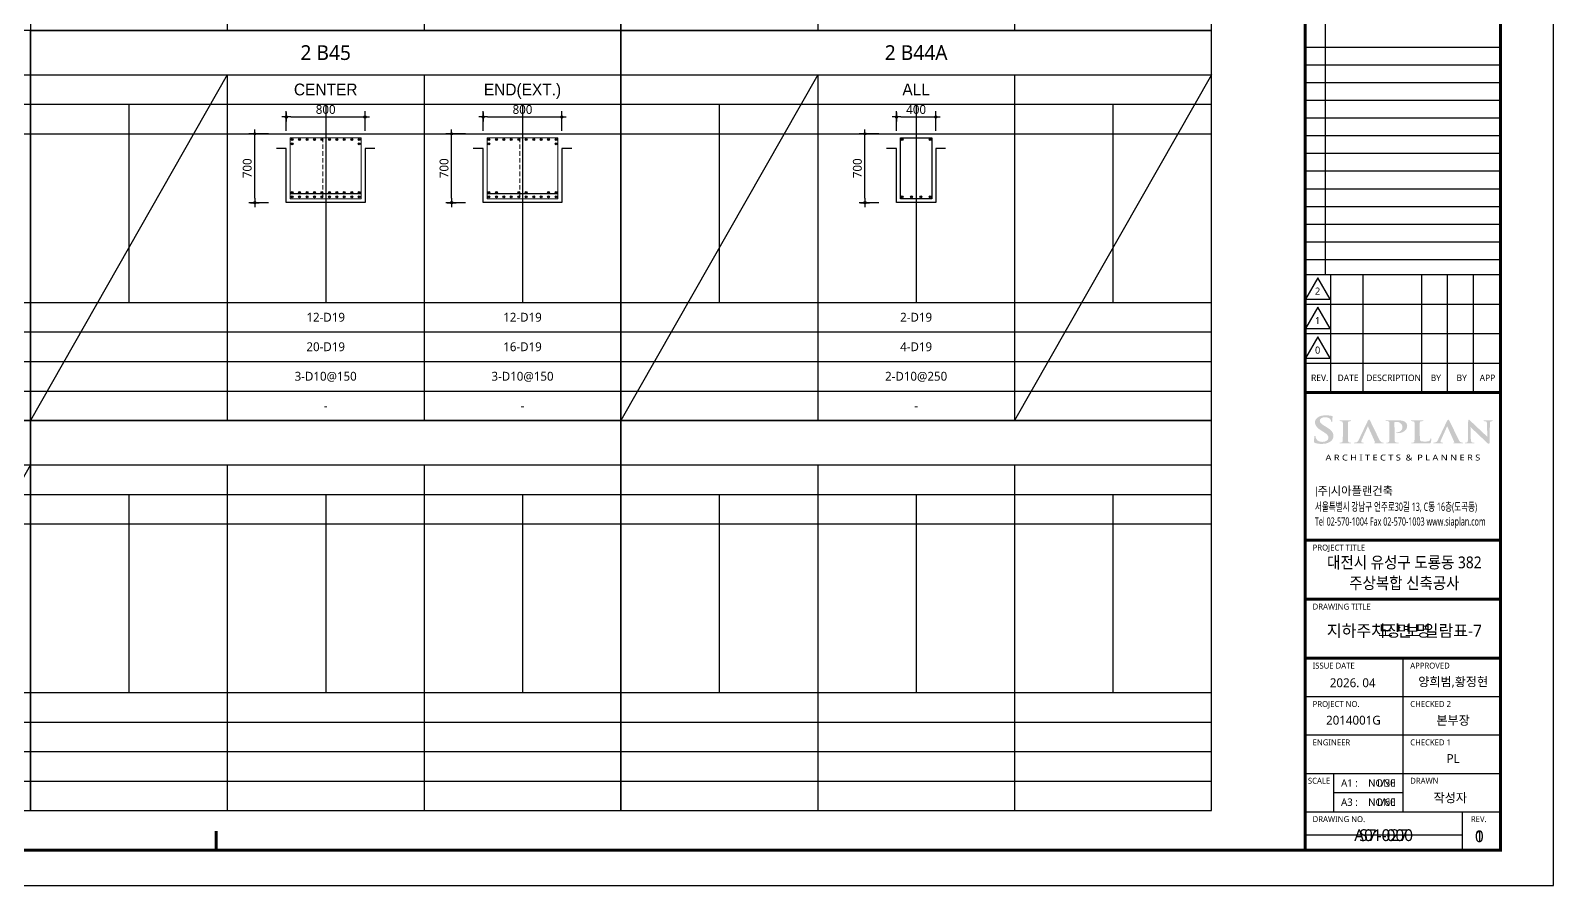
# Model space of a CAD drawing. Header units: millimetres. Extents: x 0 to 252030, y -124740 to 196020.
# Drawn here: x 60153 to 75630, y 124740 to 133430 of the extents above; entities that cross this region are included whole.
import ezdxf
from ezdxf.enums import TextEntityAlignment as Align

# ---------------------------------------------------------------- set-up
doc = ezdxf.new("R2010")
doc.units = ezdxf.units.MM
doc.header["$LTSCALE"] = 30
doc.linetypes.add('HID', pattern=[2.3, 1.5, -0.8])
doc.layers.get('DEFPOINTS').update_dxf_attribs({"color": 142})
for name, color, linetype in [('0-SEC1', 3, 'Continuous'), ('AA-SHEET-TEXT', 3, 'Continuous'), ('CON', 2, 'Continuous'), ('DIM', 7, 'Continuous'), ('ETC', 7, 'Continuous'), ('S-철근', 3, 'Continuous'), ('SHEET', 7, 'Continuous'), ('TXT', 3, 'Continuous'), ('XR-FORM_(도룡동)$0$Sheet', 7, 'Continuous'), ('XR-FORM_(도룡동)$0$TEXT', 3, 'Continuous')]:
    doc.layers.add(name, color=color, linetype=linetype)
doc.layers.add('Stirrup', color=1, linetype='Continuous', lineweight=0)
doc.layers.add('TieBar', color=7, linetype='HID', lineweight=0)
doc.styles.get("Standard").update_dxf_attribs({"font": 'malgun.ttf'})
doc.styles.add('XR-FORM$0$맑은고딕', font='malgun.ttf')
doc.styles.add('XR-FORM_(도룡동)$0$맑은고딕', font='malgun.ttf')
doc.styles.add('XR-FORM_(도룡동)$0$충북옥천_FORM$0$맑은고딕', font='malgun.ttf')
doc.styles.add('XR-FORM_(도룡동)$1$맑은고딕', font='malgun.ttf')
doc.styles.add('XR-FORM_(도룡동)$2$맑은고딕', font='malgun.ttf')
doc.styles.add('XR-FORM_(도룡동)$3$맑은고딕', font='malgun.ttf')
doc.styles.add('돋움', font='Dotum.ttf')
doc.styles.add('맑은 고딕', font='malgun.ttf')
doc.styles.add('맑은고딕', font='malgun.ttf')
doc.dimstyles.new('30NDIM', dxfattribs={"dimscale": 50, "dimtxt": 3, "dimasz": 1.5, "dimexe": 2, "dimexo": 6, "dimgap": 1, "dimtad": 1, "dimdec": 0, "dimrnd": 0.25, "dimzin": 0, "dimdsep": 46, "dimtxsty": 'Standard', "dimblk": 'Z_DOT', "dimcen": 5, "dimclrd": 256, "dimclre": 256, "dimclrt": 3, "dimadec": 0, "dimazin": 0, "dimtm": 1e-09, "dimtfac": 1, "dimtdec": 0, "dimtix": 1, "dimtmove": 2, "dimatfit": 1, "dimldrblk": 'Z_DOT', "dimfxl": 1, "dimtolj": 1, "dimtzin": 0, "dimarcsym": 0})

# ---------------------------------------------------------------- blocks, each defined once
blk = doc.blocks.new('XR-FORM_(도룡동)$0$S')
at = {"layer": 'XR-FORM_(도룡동)$0$Sheet'}
h = blk.add_hatch(color=6, dxfattribs=at)
edge = h.paths.add_edge_path()
edge.add_spline(control_points=[(76338, 15545), (76338, 15545), (76295, 15571), (76295, 15571), (76172, 15645), (76132, 15687), (76132, 15744), (76132, 15817), (76203, 15865), (76313, 15865), (76409, 15865), (76454, 15832), (76479, 15807), (76511, 15775), (76518, 15737), (76518, 15729), (76518, 15711), (76524, 15702), (76538, 15702), (76557, 15702), (76559, 15724), (76559, 15744), (76559, 15811), (76562, 15848), (76564, 15870), (76564, 15870), (76565, 15890), (76565, 15890), (76565, 15905), (76548, 15908), (76540, 15909), (76494, 15919), (76430, 15930), (76333, 15930), (76119, 15930), (75970, 15833), (75970, 15695), (75970, 15588), (76037, 15502), (76202, 15401), (76202, 15401), (76273, 15357), (76273, 15357), (76398, 15281), (76423, 15225), (76423, 15165), (76423, 15099), (76352, 15030), (76220, 15030), (76155, 15030), (76041, 15045), (76002, 15150), (75994, 15172), (75988, 15197), (75988, 15211), (75988, 15217), (75988, 15236), (75968, 15236), (75948, 15236), (75946, 15209), (75945, 15201), (75945, 15201), (75945, 15197), (75945, 15197), (75943, 15174), (75938, 15104), (75938, 15040), (75938, 15011), (75943, 15004), (75970, 14994), (76035, 14972), (76103, 14962), (76198, 14962), (76298, 14962), (76379, 14979), (76447, 15013), (76575, 15079), (76595, 15177), (76595, 15230), (76595, 15347), (76528, 15430), (76338, 15545)], knot_values=[0, 0, 0, 0, 1, 1, 1, 2, 2, 2, 3, 3, 3, 4, 4, 4, 5, 5, 5, 6, 6, 6, 7, 7, 7, 8, 8, 8, 9, 9, 9, 10, 10, 10, 11, 11, 11, 12, 12, 12, 13, 13, 13, 14, 14, 14, 15, 15, 15, 16, 16, 16, 17, 17, 17, 18, 18, 18, 19, 19, 19, 20, 20, 20, 21, 21, 21, 22, 22, 22, 23, 23, 23, 24, 24, 24, 25, 25, 25, 26, 26, 26, 27, 27, 27, 27], degree=3, periodic=0)
h = blk.add_hatch(color=6, dxfattribs=at)
edge = h.paths.add_edge_path()
edge.add_spline(control_points=[(77180, 15007), (77180, 15007), (77166, 15007), (77166, 15007), (77156, 15007), (77148, 15007), (77134, 15009), (77098, 15014), (77093, 15029), (77089, 15056), (77084, 15098), (77084, 15641), (77086, 15677), (77089, 15714), (77100, 15725), (77131, 15729), (77143, 15731), (77153, 15732), (77163, 15732), (77163, 15732), (77180, 15732), (77180, 15732), (77188, 15732), (77195, 15739), (77195, 15747), (77195, 15755), (77188, 15761), (77180, 15761), (77180, 15761), (76814, 15761), (76814, 15761), (76806, 15761), (76800, 15755), (76800, 15747), (76800, 15739), (76806, 15732), (76814, 15732), (76814, 15732), (76832, 15732), (76832, 15732), (76847, 15732), (76860, 15730), (76871, 15728), (76897, 15723), (76909, 15710), (76912, 15677), (76912, 15677), (76912, 15677), (76912, 15677), (76914, 15650), (76915, 15103), (76908, 15057), (76904, 15025), (76895, 15014), (76873, 15011), (76858, 15008), (76843, 15007), (76827, 15007), (76826, 15007), (76814, 15007), (76814, 15007), (76806, 15007), (76800, 15000), (76800, 14992), (76800, 14984), (76806, 14977), (76814, 14977), (76814, 14977), (77180, 14977), (77180, 14977), (77188, 14977), (77195, 14984), (77195, 14992), (77195, 15000), (77188, 15007), (77180, 15007)], knot_values=[0, 0, 0, 0, 1, 1, 1, 2, 2, 2, 3, 3, 3, 4, 4, 4, 5, 5, 5, 6, 6, 6, 7, 7, 7, 8, 8, 8, 9, 9, 9, 10, 10, 10, 11, 11, 11, 12, 12, 12, 13, 13, 13, 14, 14, 14, 15, 15, 15, 16, 16, 16, 17, 17, 17, 18, 18, 18, 19, 19, 19, 20, 20, 20, 21, 21, 21, 22, 22, 22, 23, 23, 23, 24, 24, 24, 25, 25, 25, 25], degree=3, periodic=0)
h = blk.add_hatch(color=6, dxfattribs=at)
edge = h.paths.add_edge_path()
edge.add_spline(control_points=[(78289, 15008), (78289, 15008), (78256, 15008), (78256, 15008), (78252, 15008), (78248, 15009), (78243, 15010), (78220, 15014), (78192, 15028), (78158, 15085), (78158, 15085), (77848, 15727), (77836, 15749), (77824, 15773), (77816, 15784), (77802, 15784), (77787, 15784), (77771, 15771), (77757, 15741), (77757, 15741), (77450, 15097), (77450, 15097), (77424, 15042), (77401, 15015), (77350, 15010), (77342, 15009), (77328, 15008), (77317, 15008), (77317, 15008), (77304, 15008), (77304, 15008), (77298, 15008), (77292, 15002), (77292, 14994), (77292, 14987), (77298, 14980), (77304, 14980), (77304, 14980), (77609, 14980), (77609, 14980), (77615, 14980), (77621, 14987), (77621, 14994), (77621, 15002), (77615, 15008), (77609, 15008), (77609, 15008), (77576, 15008), (77576, 15008), (77539, 15008), (77534, 15021), (77534, 15033), (77534, 15044), (77540, 15068), (77552, 15094), (77552, 15094), (77762, 15561), (77762, 15561), (77762, 15561), (78005, 15016), (78004, 15016), (78005, 15014), (78005, 15012), (78004, 15010), (78003, 15008), (78001, 15008), (77998, 15008), (77998, 15008), (77984, 15008), (77984, 15008), (77978, 15008), (77972, 15002), (77972, 14994), (77972, 14987), (77978, 14980), (77984, 14980), (77984, 14980), (78289, 14980), (78289, 14980), (78295, 14980), (78301, 14987), (78301, 14994), (78301, 15002), (78295, 15008), (78289, 15008)], knot_values=[0, 0, 0, 0, 1, 1, 1, 2, 2, 2, 3, 3, 3, 4, 4, 4, 5, 5, 5, 6, 6, 6, 7, 7, 7, 8, 8, 8, 9, 9, 9, 10, 10, 10, 11, 11, 11, 12, 12, 12, 13, 13, 13, 14, 14, 14, 15, 15, 15, 16, 16, 16, 17, 17, 17, 18, 18, 18, 19, 19, 19, 20, 20, 20, 21, 21, 21, 22, 22, 22, 23, 23, 23, 24, 24, 24, 25, 25, 25, 26, 26, 26, 27, 27, 27, 28, 28, 28, 28], degree=3, periodic=0)
h = blk.add_hatch(color=250, dxfattribs=at)
edge = h.paths.add_edge_path()
edge.add_spline(control_points=[(78762, 15355), (78740, 15355), (78721, 15354), (78721, 15339), (78721, 15329), (78732, 15327), (78739, 15326), (78739, 15326), (78761, 15325), (78768, 15325), (78956, 15325), (79092, 15431), (79092, 15577), (79092, 15629), (79059, 15678), (79025, 15703), (79003, 15719), (78945, 15762), (78781, 15762), (78781, 15762), (78772, 15762), (78771, 15762), (78771, 15762), (78376, 15762), (78376, 15762), (78367, 15762), (78360, 15756), (78360, 15748), (78360, 15740), (78367, 15734), (78376, 15734), (78376, 15734), (78423, 15734), (78423, 15734), (78429, 15733), (78435, 15733), (78438, 15732), (78480, 15725), (78488, 15709), (78491, 15677), (78491, 15677), (78491, 15677), (78491, 15677), (78493, 15651), (78494, 15108), (78487, 15062), (78481, 15030), (78474, 15013), (78453, 15010), (78437, 15007), (78422, 15006), (78407, 15006), (78406, 15006), (78396, 15006), (78396, 15006), (78387, 15006), (78380, 14999), (78380, 14991), (78380, 14983), (78387, 14977), (78396, 14977), (78396, 14977), (78791, 14977), (78791, 14977), (78800, 14977), (78807, 14983), (78807, 14991), (78807, 14999), (78800, 15006), (78791, 15006), (78791, 15006), (78781, 15006), (78781, 15006), (78761, 15006), (78733, 15008), (78715, 15010), (78681, 15013), (78672, 15031), (78668, 15061), (78662, 15105), (78662, 15684), (78662, 15690), (78662, 15699), (78664, 15704), (78669, 15705), (78679, 15708), (78707, 15709), (78729, 15709), (78757, 15709), (78810, 15704), (78857, 15670), (78924, 15623), (78931, 15562), (78931, 15520), (78931, 15418), (78833, 15355), (78762, 15355)], knot_values=[0, 0, 0, 0, 1, 1, 1, 2, 2, 2, 3, 3, 3, 4, 4, 4, 5, 5, 5, 6, 6, 6, 7, 7, 7, 8, 8, 8, 9, 9, 9, 10, 10, 10, 11, 11, 11, 12, 12, 12, 13, 13, 13, 14, 14, 14, 15, 15, 15, 16, 16, 16, 17, 17, 17, 18, 18, 18, 19, 19, 19, 20, 20, 20, 21, 21, 21, 22, 22, 22, 23, 23, 23, 24, 24, 24, 25, 25, 25, 26, 26, 26, 27, 27, 27, 28, 28, 28, 29, 29, 29, 30, 30, 30, 31, 31, 31, 32, 32, 32, 32], degree=3, periodic=0)
h = blk.add_hatch(color=250, dxfattribs=at)
edge = h.paths.add_edge_path()
edge.add_spline(control_points=[(79896, 15147), (79880, 15147), (79878, 15134), (79877, 15128), (79875, 15109), (79860, 15082), (79845, 15069), (79815, 15043), (79768, 15042), (79696, 15042), (79592, 15042), (79561, 15049), (79541, 15063), (79541, 15063), (79541, 15063), (79541, 15063), (79522, 15076), (79515, 15314), (79515, 15460), (79515, 15617), (79515, 15645), (79518, 15677), (79521, 15714), (79532, 15724), (79562, 15729), (79578, 15731), (79599, 15732), (79612, 15732), (79620, 15732), (79633, 15732), (79638, 15739), (79640, 15742), (79641, 15745), (79641, 15748), (79641, 15756), (79634, 15762), (79626, 15762), (79626, 15762), (79235, 15762), (79235, 15762), (79226, 15762), (79220, 15756), (79220, 15748), (79220, 15743), (79222, 15738), (79227, 15736), (79227, 15735), (79229, 15735), (79229, 15734), (79235, 15732), (79243, 15732), (79247, 15732), (79265, 15732), (79280, 15731), (79290, 15729), (79331, 15722), (79340, 15709), (79342, 15677), (79344, 15651), (79345, 15108), (79338, 15062), (79332, 15030), (79326, 15013), (79304, 15010), (79290, 15007), (79276, 15006), (79262, 15006), (79262, 15006), (79245, 15006), (79245, 15006), (79237, 15006), (79230, 14999), (79230, 14991), (79230, 14983), (79237, 14977), (79245, 14977), (79245, 14977), (79615, 14977), (79615, 14977), (79615, 14977), (79805, 14976), (79805, 14976), (79874, 14976), (79882, 14981), (79891, 15006), (79901, 15036), (79910, 15113), (79910, 15125), (79910, 15135), (79910, 15147), (79896, 15147)], knot_values=[0, 0, 0, 0, 1, 1, 1, 2, 2, 2, 3, 3, 3, 4, 4, 4, 5, 5, 5, 6, 6, 6, 7, 7, 7, 8, 8, 8, 9, 9, 9, 10, 10, 10, 11, 11, 11, 12, 12, 12, 13, 13, 13, 14, 14, 14, 15, 15, 15, 16, 16, 16, 17, 17, 17, 18, 18, 18, 19, 19, 19, 20, 20, 20, 21, 21, 21, 22, 22, 22, 23, 23, 23, 24, 24, 24, 25, 25, 25, 26, 26, 26, 27, 27, 27, 28, 28, 28, 29, 29, 29, 30, 30, 30, 30], degree=3, periodic=0)
h = blk.add_hatch(color=250, dxfattribs=at)
edge = h.paths.add_edge_path()
edge.add_spline(control_points=[(80974, 15008), (80974, 15008), (80942, 15008), (80942, 15008), (80937, 15008), (80933, 15009), (80928, 15010), (80905, 15014), (80878, 15028), (80843, 15085), (80843, 15085), (80533, 15727), (80521, 15749), (80509, 15773), (80501, 15784), (80487, 15784), (80472, 15784), (80457, 15771), (80442, 15741), (80442, 15741), (80135, 15097), (80135, 15097), (80109, 15042), (80086, 15015), (80035, 15010), (80027, 15009), (80013, 15008), (80002, 15008), (80002, 15008), (79989, 15008), (79989, 15008), (79983, 15008), (79977, 15002), (79977, 14994), (79977, 14987), (79983, 14980), (79989, 14980), (79989, 14980), (80294, 14980), (80294, 14980), (80300, 14980), (80306, 14987), (80306, 14994), (80306, 15002), (80300, 15008), (80294, 15008), (80294, 15008), (80261, 15008), (80261, 15008), (80224, 15008), (80219, 15021), (80219, 15033), (80219, 15044), (80225, 15068), (80237, 15094), (80237, 15094), (80447, 15561), (80447, 15561), (80447, 15561), (80690, 15016), (80690, 15016), (80690, 15014), (80690, 15012), (80689, 15010), (80688, 15008), (80686, 15008), (80683, 15008), (80683, 15008), (80669, 15008), (80669, 15008), (80663, 15008), (80657, 15002), (80657, 14994), (80657, 14987), (80663, 14980), (80669, 14980), (80669, 14980), (80974, 14980), (80974, 14980), (80980, 14980), (80986, 14987), (80986, 14994), (80986, 15002), (80980, 15008), (80974, 15008)], knot_values=[0, 0, 0, 0, 1, 1, 1, 2, 2, 2, 3, 3, 3, 4, 4, 4, 5, 5, 5, 6, 6, 6, 7, 7, 7, 8, 8, 8, 9, 9, 9, 10, 10, 10, 11, 11, 11, 12, 12, 12, 13, 13, 13, 14, 14, 14, 15, 15, 15, 16, 16, 16, 17, 17, 17, 18, 18, 18, 19, 19, 19, 20, 20, 20, 21, 21, 21, 22, 22, 22, 23, 23, 23, 24, 24, 24, 25, 25, 25, 26, 26, 26, 27, 27, 27, 28, 28, 28, 28], degree=3, periodic=0)
h = blk.add_hatch(color=250, dxfattribs=at)
edge = h.paths.add_edge_path()
edge.add_spline(control_points=[(81976, 15761), (81976, 15761), (81692, 15761), (81692, 15761), (81686, 15761), (81681, 15755), (81681, 15747), (81681, 15739), (81686, 15732), (81692, 15732), (81692, 15732), (81700, 15732), (81702, 15732), (81718, 15732), (81744, 15732), (81760, 15726), (81783, 15717), (81794, 15705), (81795, 15641), (81795, 15641), (81806, 15233), (81806, 15224), (81806, 15224), (81806, 15202), (81806, 15202), (81797, 15210), (81212, 15762), (81212, 15762), (81199, 15775), (81187, 15784), (81176, 15784), (81158, 15784), (81158, 15750), (81158, 15740), (81158, 15740), (81148, 15134), (81148, 15134), (81147, 15045), (81143, 15018), (81117, 15011), (81101, 15006), (81079, 15006), (81068, 15006), (81067, 15006), (81057, 15006), (81057, 15006), (81051, 15006), (81046, 14999), (81046, 14991), (81046, 14983), (81051, 14976), (81057, 14976), (81057, 14976), (81353, 14976), (81353, 14976), (81359, 14976), (81364, 14983), (81364, 14991), (81364, 14999), (81359, 15006), (81353, 15006), (81353, 15006), (81342, 15006), (81340, 15006), (81324, 15006), (81303, 15006), (81284, 15013), (81268, 15018), (81251, 15035), (81248, 15122), (81248, 15122), (81237, 15522), (81236, 15534), (81241, 15530), (81780, 15014), (81821, 14978), (81833, 14966), (81851, 14966), (81864, 14966), (81880, 14966), (81882, 14986), (81882, 15002), (81882, 15002), (81894, 15649), (81894, 15649), (81895, 15706), (81903, 15722), (81931, 15729), (81944, 15732), (81952, 15732), (81963, 15732), (81965, 15732), (81976, 15732), (81976, 15732), (81982, 15732), (81987, 15739), (81987, 15747), (81987, 15755), (81982, 15761), (81976, 15761)], knot_values=[0, 0, 0, 0, 1, 1, 1, 2, 2, 2, 3, 3, 3, 4, 4, 4, 5, 5, 5, 6, 6, 6, 7, 7, 7, 8, 8, 8, 9, 9, 9, 10, 10, 10, 11, 11, 11, 12, 12, 12, 13, 13, 13, 14, 14, 14, 15, 15, 15, 16, 16, 16, 17, 17, 17, 18, 18, 18, 19, 19, 19, 20, 20, 20, 21, 21, 21, 22, 22, 22, 23, 23, 23, 24, 24, 24, 25, 25, 25, 26, 26, 26, 27, 27, 27, 28, 28, 28, 29, 29, 29, 30, 30, 30, 31, 31, 31, 32, 32, 32, 33, 33, 33, 33], degree=3, periodic=0)
at = {"layer": 'DEFPOINTS'}
for p, q in [((76315, 52073), (76315, 20700)), ((82250, 28396), (75640, 28396)), ((82250, 27796), (75640, 27796)), ((82250, 27196), (75640, 27196)), ((82250, 26596), (75640, 26596)), ((82250, 25996), (75640, 25996)), ((82250, 25396), (75640, 25396)), ((82250, 24796), (75640, 24796)), ((82250, 24196), (75640, 24196)), ((82250, 23596), (75640, 23596)), ((82250, 22996), (75640, 22996)), ((82250, 22396), (75640, 22396)), ((82250, 21796), (75640, 21796)), ((82250, 21196), (75640, 21196)), ((80950, 1706), (75640, 1706))]:
    blk.add_line(p, q, dxfattribs=at)
at = {"layer": 'XR-FORM_(도룡동)$0$Sheet'}
for p, q in [((75590, 20700), (82204, 20700)), ((76490, 20700), (76490, 16700)), ((77590, 20700), (77590, 16700)), ((79575, 20700), (79575, 16700)), ((80450, 20700), (80450, 16700)), ((81325, 20700), (81325, 16700)), ((75640, 19700), (82254, 19700)), ((75640, 18700), (82254, 18700)), ((75640, 17700), (82254, 17700)), ((78945, 7700), (78945, 2500)), ((75640, 6400), (82250, 6400)), ((75640, 5100), (82250, 5100)), ((75640, 3800), (82250, 3800)), ((76591, 3798), (76591, 2500)), ((76591, 3149), (78945, 3149)), ((75640, 2500), (82250, 2500)), ((80950, 2500), (80950, 1200))]:
    blk.add_line(p, q, dxfattribs=at)
at = {"layer": 'XR-FORM_(도룡동)$0$Sheet', "const_width": 100}
blk.add_lwpolyline([(1850, 57950), (82250, 57950), (82250, 1200), (1850, 1200)], close=True, dxfattribs=at)
for points in [[(75640, 57950), (75640, 1200)], [(75640, 16700), (82250, 16700)], [(75640, 11700), (82250, 11700)], [(75640, 9700), (82250, 9700)], [(75640, 7700), (82250, 7700)]]:
    blk.add_lwpolyline(points, dxfattribs=at)
at = {"layer": 'XR-FORM_(도룡동)$0$Sheet'}
for points in [[(76065, 20589), (75650, 19869), (76481, 19869)], [(76065, 19589), (75650, 18869), (76481, 18869)], [(76065, 18589), (75650, 17869), (76481, 17869)]]:
    blk.add_lwpolyline(points, close=True, dxfattribs=at)
at = {"layer": 'XR-FORM_(도룡동)$0$Sheet', "color": 3, "const_width": 28}
for points in [[(76026, 13508), (76026, 13172)], [(76466, 13508), (76466, 13172)]]:
    blk.add_lwpolyline(points, dxfattribs=at)
at = {"layer": 'XR-FORM_(도룡동)$0$Sheet', "linetype": 'Continuous', "const_width": 100}
blk.add_lwpolyline([(38745, 1846), (38745, 1200)], dxfattribs=at)
at = {"layer": 'DEFPOINTS', "style": 'XR-FORM_(도룡동)$3$맑은고딕'}
blk.add_text('도 면 명', height=400, dxfattribs=at).set_placement((78996, 8633), align=Align.MIDDLE_CENTER)
at = {"layer": 'XR-FORM_(도룡동)$0$Sheet', "style": 'XR-FORM_(도룡동)$3$맑은고딕'}
for s, height, p in [('2', 240, (76059, 20140)), ('1', 240, (76059, 19140)), ('0', 240, (76059, 18140)), (' REV.', 220, (76090, 17200)), ('DATE', 220, (77090, 17200)), ('DESCRIPTION', 220, (78632, 17200)), ('BY', 220, (80062, 17200)), ('BY', 220, (80938, 17200)), ('APP', 220, (81812, 17200))]:
    blk.add_text(s, height=height, dxfattribs=at).set_placement(p, align=Align.MIDDLE)
at = {"layer": 'XR-FORM_(도룡동)$0$Sheet', "color": 3, "style": 'XR-FORM_(도룡동)$3$맑은고딕', "width": 1.2}
blk.add_text('A R C H I T E C T S  &  P L A N N E R S', height=200, dxfattribs=at).set_placement((78947, 14500), align=Align.MIDDLE_CENTER)
at = {"layer": 'XR-FORM_(도룡동)$0$Sheet', "color": 3, "style": 'XR-FORM_(도룡동)$3$맑은고딕'}
blk.add_text('주 시아플랜건축', height=280, dxfattribs=at).set_placement((76057, 13372), align=Align.MIDDLE_LEFT)
at = {"layer": 'XR-FORM_(도룡동)$0$Sheet', "color": 3, "style": 'XR-FORM_(도룡동)$3$맑은고딕', "width": 0.65}
for s, p in [('서울특별시 강남구 언주로30길 13, C동 16층(도곡동)', (75966, 12833)), ('Tel 02-570-1004 Fax 02-570-1003 www.siaplan.com', (75966, 12333))]:
    blk.add_text(s, height=280, dxfattribs=at).set_placement(p, align=Align.MIDDLE_LEFT)
at = {"layer": 'XR-FORM_(도룡동)$0$Sheet', "style": 'XR-FORM_(도룡동)$3$맑은고딕'}
for s, p in [('PROJECT TITLE', (75890, 11350)), ('DRAWING TITLE', (75890, 9350)), ('ISSUE DATE', (75890, 7350)), ('APPROVED', (79195, 7350)), ('PROJECT NO. ', (75890, 6050)), ('CHECKED 2 ', (79195, 6050)), ('ENGINEER', (75890, 4750)), ('CHECKED 1 ', (79195, 4750)), ('SCALE', (75730, 3450)), ('DRAWN', (79195, 3450)), ('DRAWING NO.', (75890, 2150)), ('REV.', (81250, 2150))]:
    blk.add_text(s, height=200, dxfattribs=at).set_placement(p)
at = {"layer": 'XR-FORM_(도룡동)$0$TEXT'}
for s, height, style, p in [('2026. 04', 300, 'XR-FORM_(도룡동)$3$맑은고딕', (77247, 6870)), ('A1 : ', 250, 'XR-FORM_(도룡동)$0$충북옥천_FORM$0$맑은고딕', (77179, 3474)), ('A3 : ', 250, 'XR-FORM_(도룡동)$0$충북옥천_FORM$0$맑은고딕', (77179, 2825))]:
    blk.add_text(s, height=height, dxfattribs=dict(at, style=style)).set_placement(p, align=Align.MIDDLE_CENTER)
at = {"layer": 'XR-FORM_(도룡동)$0$TEXT', "style": 'XR-FORM_(도룡동)$3$맑은고딕'}
blk.add_text('양희범,황정현', height=300, dxfattribs=at).set_placement((80649, 6901), align=Align.MIDDLE)
blk = doc.blocks.new('XR-FORM_(도룡동)', base_point=(101.33, -56114.51))
at = {"layer": 'DEFPOINTS'}
blk.add_lwpolyline([(0, 0), (420, 0), (420, 297), (0, 297)], close=True, dxfattribs=at)
at = {"xscale": 0.005, "yscale": 0.005, "zscale": 0.005}
blk.add_blockref('XR-FORM_(도룡동)$0$S', (-0.25, 0), dxfattribs=at)
at = {"layer": 'DEFPOINTS', "style": 'XR-FORM_(도룡동)$3$맑은고딕'}
for s, p in [('2014001G', (386.1, 28.01)), ('본부장', (402.99, 28.01)), ('PL', (402.99, 21.51))]:
    blk.add_text(s, height=1.5, dxfattribs=at).set_placement(p, align=Align.MIDDLE)
for p in [(393.26, 17.37), (393.26, 14.12)]:
    blk.add_text('NONE', height=1.25, dxfattribs=at).set_placement(p, align=Align.MIDDLE_RIGHT)
for s, height, p in [('작성자', 1.5, (402.51, 14.85)), ('A01-000', 2, (391.22, 8.53))]:
    blk.add_text(s, height=height, dxfattribs=at).set_placement(p, align=Align.MIDDLE_CENTER)
at = {"layer": 'XR-FORM_(도룡동)$0$TEXT', "style": 'XR-FORM_(도룡동)$3$맑은고딕', "width": 0.9}
for s, p in [('대전시 유성구 도룡동 382', (394.73, 54.74)), ('주상복합 신축공사', (394.73, 51.24))]:
    blk.add_text(s, height=2, dxfattribs=at).set_placement(p, align=Align.MIDDLE_CENTER)
at = {"layer": 'XR-FORM_(도룡동)$0$TEXT', "style": 'XR-FORM_(도룡동)$3$맑은고딕'}
blk.add_text('1', height=2, dxfattribs=at).set_placement((407.43, 8.35), align=Align.MIDDLE_CENTER)
blk = doc.blocks.new('4등분')
at = {"layer": 'DEFPOINTS'}
for p, q in [((1000, 3214), (1000, 1200)), ((3000, 3214), (3000, 1200)), ((5000, 3214), (5000, 1200)), ((0, 2914), (6000, 2914))]:
    blk.add_line(p, q, dxfattribs=at)
at = {"layer": 'SHEET'}
blk.add_line((0, 3514), (6000, 3514), dxfattribs=at)
at = {"layer": 'SHEET', "color": 6}
for p, q in [((2000, 3514), (2000, 0)), ((4000, 3514), (4000, 0)), ((0, 3214), (6000, 3214)), ((0, 1200), (6000, 1200)), ((0, 900), (6000, 900)), ((0, 600), (6000, 600)), ((0, 300), (6000, 300))]:
    blk.add_line(p, q, dxfattribs=at)
at = {"layer": 'SHEET'}
blk.add_lwpolyline([(6000, 3964), (0, 3964), (0, 0), (6000, 0)], close=True, dxfattribs=at)
blk = doc.blocks.new('Z_DOT')
at = {"layer": 'DIM', "color": 0}
for p, q in [((-1, 0), (1, 0)), ((0, -1), (0, 1))]:
    blk.add_line(p, q, dxfattribs=at)
for radius in [0.25, 0.125]:
    blk.add_circle((0, 0), radius, dxfattribs=at)
blk = doc.blocks.new('*D358')
at = {"layer": 'DEFPOINTS', "color": 0, "transparency": 16777216}
for p in [(69353, 132551), (68953, 132230), (69353, 132230)]:
    blk.add_point(p, dxfattribs=at)
at = {"layer": 'DIM', "lineweight": -2, "transparency": 16777216}
for p, q in [((68953, 132410), (68953, 132611)), ((68998, 132551), (69308, 132551)), ((69353, 132410), (69353, 132611))]:
    blk.add_line(p, q, dxfattribs=at)
at = {"layer": 'DIM', "lineweight": -2, "transparency": 16777216, "xscale": 45, "yscale": 45, "zscale": 45, "rotation": 180}
blk.add_blockref('Z_DOT', (68953, 132551), dxfattribs=at)
at = {"layer": 'DIM', "lineweight": -2, "transparency": 16777216, "xscale": 45, "yscale": 45, "zscale": 45}
blk.add_blockref('Z_DOT', (69353, 132551), dxfattribs=at)
at = {"layer": 'DIM', "color": 3, "transparency": 16777216, "insert": (69153, 132627), "char_height": 90, "attachment_point": 5}
blk.add_mtext('\\A1;400', dxfattribs=at)
blk = doc.blocks.new('*D359')
at = {"layer": 'DEFPOINTS', "color": 0, "transparency": 16777216}
for p in [(68633, 132380), (68953, 132380), (68953, 131680)]:
    blk.add_point(p, dxfattribs=at)
at = {"layer": 'DIM', "lineweight": -2, "transparency": 16777216}
for p, q in [((68773, 132380), (68573, 132380)), ((68633, 131725), (68633, 132335)), ((68773, 131680), (68573, 131680))]:
    blk.add_line(p, q, dxfattribs=at)
at = {"layer": 'DIM', "lineweight": -2, "transparency": 16777216, "xscale": 45, "yscale": 45, "zscale": 45}
for p, rotation in [((68633, 132380), 90), ((68633, 131680), 270)]:
    blk.add_blockref('Z_DOT', p, dxfattribs=dict(at, rotation=rotation))
at = {"layer": 'DIM', "color": 3, "transparency": 16777216, "insert": (68556, 132030), "char_height": 90, "attachment_point": 5, "rotation": 90}
blk.add_mtext('\\A1;700', dxfattribs=at)
blk = doc.blocks.new('*D1101')
at = {"layer": 'DEFPOINTS', "color": 0, "transparency": 16777216}
for p in [(63553, 132551), (62753, 132230), (63553, 132230)]:
    blk.add_point(p, dxfattribs=at)
at = {"layer": 'DIM', "lineweight": -2, "transparency": 16777216}
for p, q in [((62753, 132410), (62753, 132611)), ((62798, 132551), (63508, 132551)), ((63553, 132410), (63553, 132611))]:
    blk.add_line(p, q, dxfattribs=at)
at = {"layer": 'DIM', "lineweight": -2, "transparency": 16777216, "xscale": 45, "yscale": 45, "zscale": 45, "rotation": 180}
blk.add_blockref('Z_DOT', (62753, 132551), dxfattribs=at)
at = {"layer": 'DIM', "lineweight": -2, "transparency": 16777216, "xscale": 45, "yscale": 45, "zscale": 45}
blk.add_blockref('Z_DOT', (63553, 132551), dxfattribs=at)
at = {"layer": 'DIM', "color": 3, "transparency": 16777216, "insert": (63153, 132627), "char_height": 90, "attachment_point": 5}
blk.add_mtext('\\A1;800', dxfattribs=at)
blk = doc.blocks.new('*D1102')
at = {"layer": 'DEFPOINTS', "color": 0, "transparency": 16777216}
for p in [(62433, 132380), (62753, 132380), (62753, 131680)]:
    blk.add_point(p, dxfattribs=at)
at = {"layer": 'DIM', "lineweight": -2, "transparency": 16777216}
for p, q in [((62573, 132380), (62373, 132380)), ((62433, 131725), (62433, 132335)), ((62573, 131680), (62373, 131680))]:
    blk.add_line(p, q, dxfattribs=at)
at = {"layer": 'DIM', "lineweight": -2, "transparency": 16777216, "xscale": 45, "yscale": 45, "zscale": 45}
for p, rotation in [((62433, 132380), 90), ((62433, 131680), 270)]:
    blk.add_blockref('Z_DOT', p, dxfattribs=dict(at, rotation=rotation))
at = {"layer": 'DIM', "color": 3, "transparency": 16777216, "insert": (62356, 132030), "char_height": 90, "attachment_point": 5, "rotation": 90}
blk.add_mtext('\\A1;700', dxfattribs=at)
blk = doc.blocks.new('*D1479')
at = {"layer": 'DEFPOINTS', "color": 0, "transparency": 16777216}
for p in [(65553, 132551), (64753, 132230), (65553, 132230)]:
    blk.add_point(p, dxfattribs=at)
at = {"layer": 'DIM', "lineweight": -2, "transparency": 16777216}
for p, q in [((64753, 132410), (64753, 132611)), ((64798, 132551), (65508, 132551)), ((65553, 132410), (65553, 132611))]:
    blk.add_line(p, q, dxfattribs=at)
at = {"layer": 'DIM', "lineweight": -2, "transparency": 16777216, "xscale": 45, "yscale": 45, "zscale": 45, "rotation": 180}
blk.add_blockref('Z_DOT', (64753, 132551), dxfattribs=at)
at = {"layer": 'DIM', "lineweight": -2, "transparency": 16777216, "xscale": 45, "yscale": 45, "zscale": 45}
blk.add_blockref('Z_DOT', (65553, 132551), dxfattribs=at)
at = {"layer": 'DIM', "color": 3, "transparency": 16777216, "insert": (65153, 132627), "char_height": 90, "attachment_point": 5}
blk.add_mtext('\\A1;800', dxfattribs=at)
blk = doc.blocks.new('*D1480')
at = {"layer": 'DEFPOINTS', "color": 0, "transparency": 16777216}
for p in [(64433, 132380), (64753, 132380), (64753, 131680)]:
    blk.add_point(p, dxfattribs=at)
at = {"layer": 'DIM', "lineweight": -2, "transparency": 16777216}
for p, q in [((64573, 132380), (64373, 132380)), ((64433, 131725), (64433, 132335)), ((64573, 131680), (64373, 131680))]:
    blk.add_line(p, q, dxfattribs=at)
at = {"layer": 'DIM', "lineweight": -2, "transparency": 16777216, "xscale": 45, "yscale": 45, "zscale": 45}
for p, rotation in [((64433, 132380), 90), ((64433, 131680), 270)]:
    blk.add_blockref('Z_DOT', p, dxfattribs=dict(at, rotation=rotation))
at = {"layer": 'DIM', "color": 3, "transparency": 16777216, "insert": (64356, 132030), "char_height": 90, "attachment_point": 5, "rotation": 90}
blk.add_mtext('\\A1;700', dxfattribs=at)

msp = doc.modelspace()

# ---------------------------------------------------------------- hatches: boundary and pattern name
at = {"layer": 'S-철근'}
h = msp.add_hatch(color=256, dxfattribs=at)
edge = h.paths.add_edge_path()
edge.add_arc((62812.08013, 132321.41992), 9.55, 0, 180)
edge.add_arc((62812.08013, 132321.41992), 9.55, 180, 360)
h = msp.add_hatch(color=256, dxfattribs=at)
edge = h.paths.add_edge_path()
edge.add_arc((62887.84013, 132321.41992), 9.55, 0, 180)
edge.add_arc((62887.84013, 132321.41992), 9.55, 180, 360)
h = msp.add_hatch(color=256, dxfattribs=at)
edge = h.paths.add_edge_path()
edge.add_arc((62963.60013, 132321.41992), 9.55, 0, 180)
edge.add_arc((62963.60013, 132321.41992), 9.55, 180, 360)
h = msp.add_hatch(color=256, dxfattribs=at)
edge = h.paths.add_edge_path()
edge.add_arc((63039.36013, 132321.41992), 9.55, 0, 180)
edge.add_arc((63039.36013, 132321.41992), 9.55, 180, 360)
h = msp.add_hatch(color=256, dxfattribs=at)
edge = h.paths.add_edge_path()
edge.add_arc((63115.12013, 132321.41992), 9.55, 0, 180)
edge.add_arc((63115.12013, 132321.41992), 9.55, 180, 360)
h = msp.add_hatch(color=256, dxfattribs=at)
edge = h.paths.add_edge_path()
edge.add_arc((63190.88013, 132321.41992), 9.55, 0, 180)
edge.add_arc((63190.88013, 132321.41992), 9.55, 180, 360)
h = msp.add_hatch(color=256, dxfattribs=at)
edge = h.paths.add_edge_path()
edge.add_arc((63266.64013, 132321.41992), 9.55, 0, 180)
edge.add_arc((63266.64013, 132321.41992), 9.55, 180, 360)
h = msp.add_hatch(color=256, dxfattribs=at)
edge = h.paths.add_edge_path()
edge.add_arc((63342.40013, 132321.41992), 9.55, 0, 180)
edge.add_arc((63342.40013, 132321.41992), 9.55, 180, 360)
h = msp.add_hatch(color=256, dxfattribs=at)
edge = h.paths.add_edge_path()
edge.add_arc((63418.16013, 132321.41992), 9.55, 0, 180)
edge.add_arc((63418.16013, 132321.41992), 9.55, 180, 360)
h = msp.add_hatch(color=256, dxfattribs=at)
edge = h.paths.add_edge_path()
edge.add_arc((63493.92013, 132321.41992), 9.55, 0, 180)
edge.add_arc((63493.92013, 132321.41992), 9.55, 180, 360)
h = msp.add_hatch(color=256, dxfattribs=at)
edge = h.paths.add_edge_path()
edge.add_arc((64812.08013, 132321.41992), 9.55, 0, 180)
edge.add_arc((64812.08013, 132321.41992), 9.55, 180, 360)
h = msp.add_hatch(color=256, dxfattribs=at)
edge = h.paths.add_edge_path()
edge.add_arc((64887.84013, 132321.41992), 9.55, 0, 180)
edge.add_arc((64887.84013, 132321.41992), 9.55, 180, 360)
h = msp.add_hatch(color=256, dxfattribs=at)
edge = h.paths.add_edge_path()
edge.add_arc((64963.60013, 132321.41992), 9.55, 0, 180)
edge.add_arc((64963.60013, 132321.41992), 9.55, 180, 360)
h = msp.add_hatch(color=256, dxfattribs=at)
edge = h.paths.add_edge_path()
edge.add_arc((65039.36013, 132321.41992), 9.55, 0, 180)
edge.add_arc((65039.36013, 132321.41992), 9.55, 180, 360)
h = msp.add_hatch(color=256, dxfattribs=at)
edge = h.paths.add_edge_path()
edge.add_arc((65115.12013, 132321.41992), 9.55, 0, 180)
edge.add_arc((65115.12013, 132321.41992), 9.55, 180, 360)
h = msp.add_hatch(color=256, dxfattribs=at)
edge = h.paths.add_edge_path()
edge.add_arc((65190.88013, 132321.41992), 9.55, 0, 180)
edge.add_arc((65190.88013, 132321.41992), 9.55, 180, 360)
h = msp.add_hatch(color=256, dxfattribs=at)
edge = h.paths.add_edge_path()
edge.add_arc((65266.64013, 132321.41992), 9.55, 0, 180)
edge.add_arc((65266.64013, 132321.41992), 9.55, 180, 360)
h = msp.add_hatch(color=256, dxfattribs=at)
edge = h.paths.add_edge_path()
edge.add_arc((65342.40013, 132321.41992), 9.55, 0, 180)
edge.add_arc((65342.40013, 132321.41992), 9.55, 180, 360)
h = msp.add_hatch(color=256, dxfattribs=at)
edge = h.paths.add_edge_path()
edge.add_arc((65418.16013, 132321.41992), 9.55, 0, 180)
edge.add_arc((65418.16013, 132321.41992), 9.55, 180, 360)
h = msp.add_hatch(color=256, dxfattribs=at)
edge = h.paths.add_edge_path()
edge.add_arc((65493.92013, 132321.41992), 9.55, 0, 180)
edge.add_arc((65493.92013, 132321.41992), 9.55, 180, 360)
h = msp.add_hatch(color=256, dxfattribs=at)
edge = h.paths.add_edge_path()
edge.add_arc((69012.08013, 132321.41992), 9.55, 0, 180)
edge.add_arc((69012.08013, 132321.41992), 9.55, 180, 360)
h = msp.add_hatch(color=256, dxfattribs=at)
edge = h.paths.add_edge_path()
edge.add_arc((69293.92013, 132321.41992), 9.55, 0, 180)
edge.add_arc((69293.92013, 132321.41992), 9.55, 180, 360)
h = msp.add_hatch(color=256, dxfattribs=at)
edge = h.paths.add_edge_path()
edge.add_arc((62812.08013, 132277.31992), 9.55, 0, 180)
edge.add_arc((62812.08013, 132277.31992), 9.55, 180, 360)
h = msp.add_hatch(color=256, dxfattribs=at)
edge = h.paths.add_edge_path()
edge.add_arc((63493.92013, 132277.31992), 9.55, 0, 180)
edge.add_arc((63493.92013, 132277.31992), 9.55, 180, 360)
h = msp.add_hatch(color=256, dxfattribs=at)
edge = h.paths.add_edge_path()
edge.add_arc((64812.08013, 132277.31992), 9.55, 0, 180)
edge.add_arc((64812.08013, 132277.31992), 9.55, 180, 360)
h = msp.add_hatch(color=256, dxfattribs=at)
edge = h.paths.add_edge_path()
edge.add_arc((65493.92013, 132277.31992), 9.55, 0, 180)
edge.add_arc((65493.92013, 132277.31992), 9.55, 180, 360)
h = msp.add_hatch(color=256, dxfattribs=at)
edge = h.paths.add_edge_path()
edge.add_arc((62812.08013, 131783.67992), 9.55, 0, 180)
edge.add_arc((62812.08013, 131783.67992), 9.55, 180, 360)
h = msp.add_hatch(color=256, dxfattribs=at)
edge = h.paths.add_edge_path()
edge.add_arc((62812.08013, 131739.57992), 9.55, 0, 180)
edge.add_arc((62812.08013, 131739.57992), 9.55, 180, 360)
h = msp.add_hatch(color=256, dxfattribs=at)
edge = h.paths.add_edge_path()
edge.add_arc((62887.84013, 131783.67992), 9.55, 0, 180)
edge.add_arc((62887.84013, 131783.67992), 9.55, 180, 360)
h = msp.add_hatch(color=256, dxfattribs=at)
edge = h.paths.add_edge_path()
edge.add_arc((62887.84013, 131739.57992), 9.55, 0, 180)
edge.add_arc((62887.84013, 131739.57992), 9.55, 180, 360)
h = msp.add_hatch(color=256, dxfattribs=at)
edge = h.paths.add_edge_path()
edge.add_arc((62963.60013, 131783.67992), 9.55, 0, 180)
edge.add_arc((62963.60013, 131783.67992), 9.55, 180, 360)
h = msp.add_hatch(color=256, dxfattribs=at)
edge = h.paths.add_edge_path()
edge.add_arc((62963.60013, 131739.57992), 9.55, 0, 180)
edge.add_arc((62963.60013, 131739.57992), 9.55, 180, 360)
h = msp.add_hatch(color=256, dxfattribs=at)
edge = h.paths.add_edge_path()
edge.add_arc((63039.36013, 131783.67992), 9.55, 0, 180)
edge.add_arc((63039.36013, 131783.67992), 9.55, 180, 360)
h = msp.add_hatch(color=256, dxfattribs=at)
edge = h.paths.add_edge_path()
edge.add_arc((63039.36013, 131739.57992), 9.55, 0, 180)
edge.add_arc((63039.36013, 131739.57992), 9.55, 180, 360)
h = msp.add_hatch(color=256, dxfattribs=at)
edge = h.paths.add_edge_path()
edge.add_arc((63115.12013, 131783.67992), 9.55, 0, 180)
edge.add_arc((63115.12013, 131783.67992), 9.55, 180, 360)
h = msp.add_hatch(color=256, dxfattribs=at)
edge = h.paths.add_edge_path()
edge.add_arc((63115.12013, 131739.57992), 9.55, 0, 180)
edge.add_arc((63115.12013, 131739.57992), 9.55, 180, 360)
h = msp.add_hatch(color=256, dxfattribs=at)
edge = h.paths.add_edge_path()
edge.add_arc((63190.88013, 131783.67992), 9.55, 0, 180)
edge.add_arc((63190.88013, 131783.67992), 9.55, 180, 360)
h = msp.add_hatch(color=256, dxfattribs=at)
edge = h.paths.add_edge_path()
edge.add_arc((63190.88013, 131739.57992), 9.55, 0, 180)
edge.add_arc((63190.88013, 131739.57992), 9.55, 180, 360)
h = msp.add_hatch(color=256, dxfattribs=at)
edge = h.paths.add_edge_path()
edge.add_arc((63266.64013, 131783.67992), 9.55, 0, 180)
edge.add_arc((63266.64013, 131783.67992), 9.55, 180, 360)
h = msp.add_hatch(color=256, dxfattribs=at)
edge = h.paths.add_edge_path()
edge.add_arc((63266.64013, 131739.57992), 9.55, 0, 180)
edge.add_arc((63266.64013, 131739.57992), 9.55, 180, 360)
h = msp.add_hatch(color=256, dxfattribs=at)
edge = h.paths.add_edge_path()
edge.add_arc((63342.40013, 131783.67992), 9.55, 0, 180)
edge.add_arc((63342.40013, 131783.67992), 9.55, 180, 360)
h = msp.add_hatch(color=256, dxfattribs=at)
edge = h.paths.add_edge_path()
edge.add_arc((63342.40013, 131739.57992), 9.55, 0, 180)
edge.add_arc((63342.40013, 131739.57992), 9.55, 180, 360)
h = msp.add_hatch(color=256, dxfattribs=at)
edge = h.paths.add_edge_path()
edge.add_arc((63418.16013, 131783.67992), 9.55, 0, 180)
edge.add_arc((63418.16013, 131783.67992), 9.55, 180, 360)
h = msp.add_hatch(color=256, dxfattribs=at)
edge = h.paths.add_edge_path()
edge.add_arc((63418.16013, 131739.57992), 9.55, 0, 180)
edge.add_arc((63418.16013, 131739.57992), 9.55, 180, 360)
h = msp.add_hatch(color=256, dxfattribs=at)
edge = h.paths.add_edge_path()
edge.add_arc((63493.92013, 131783.67992), 9.55, 0, 180)
edge.add_arc((63493.92013, 131783.67992), 9.55, 180, 360)
h = msp.add_hatch(color=256, dxfattribs=at)
edge = h.paths.add_edge_path()
edge.add_arc((63493.92013, 131739.57992), 9.55, 0, 180)
edge.add_arc((63493.92013, 131739.57992), 9.55, 180, 360)
h = msp.add_hatch(color=256, dxfattribs=at)
edge = h.paths.add_edge_path()
edge.add_arc((64812.08013, 131783.67992), 9.55, 0, 180)
edge.add_arc((64812.08013, 131783.67992), 9.55, 180, 360)
h = msp.add_hatch(color=256, dxfattribs=at)
edge = h.paths.add_edge_path()
edge.add_arc((64812.08013, 131739.57992), 9.55, 0, 180)
edge.add_arc((64812.08013, 131739.57992), 9.55, 180, 360)
h = msp.add_hatch(color=256, dxfattribs=at)
edge = h.paths.add_edge_path()
edge.add_arc((64887.84013, 131783.67992), 9.55, 0, 180)
edge.add_arc((64887.84013, 131783.67992), 9.55, 180, 360)
h = msp.add_hatch(color=256, dxfattribs=at)
edge = h.paths.add_edge_path()
edge.add_arc((64887.84013, 131739.57992), 9.55, 0, 180)
edge.add_arc((64887.84013, 131739.57992), 9.55, 180, 360)
h = msp.add_hatch(color=256, dxfattribs=at)
edge = h.paths.add_edge_path()
edge.add_arc((64963.60013, 131739.57992), 9.55, 0, 180)
edge.add_arc((64963.60013, 131739.57992), 9.55, 180, 360)
h = msp.add_hatch(color=256, dxfattribs=at)
edge = h.paths.add_edge_path()
edge.add_arc((65039.36013, 131739.57992), 9.55, 0, 180)
edge.add_arc((65039.36013, 131739.57992), 9.55, 180, 360)
h = msp.add_hatch(color=256, dxfattribs=at)
edge = h.paths.add_edge_path()
edge.add_arc((65115.12013, 131783.67992), 9.55, 0, 180)
edge.add_arc((65115.12013, 131783.67992), 9.55, 180, 360)
h = msp.add_hatch(color=256, dxfattribs=at)
edge = h.paths.add_edge_path()
edge.add_arc((65115.12013, 131739.57992), 9.55, 0, 180)
edge.add_arc((65115.12013, 131739.57992), 9.55, 180, 360)
h = msp.add_hatch(color=256, dxfattribs=at)
edge = h.paths.add_edge_path()
edge.add_arc((65190.88013, 131783.67992), 9.55, 0, 180)
edge.add_arc((65190.88013, 131783.67992), 9.55, 180, 360)
h = msp.add_hatch(color=256, dxfattribs=at)
edge = h.paths.add_edge_path()
edge.add_arc((65190.88013, 131739.57992), 9.55, 0, 180)
edge.add_arc((65190.88013, 131739.57992), 9.55, 180, 360)
h = msp.add_hatch(color=256, dxfattribs=at)
edge = h.paths.add_edge_path()
edge.add_arc((65266.64013, 131739.57992), 9.55, 0, 180)
edge.add_arc((65266.64013, 131739.57992), 9.55, 180, 360)
h = msp.add_hatch(color=256, dxfattribs=at)
edge = h.paths.add_edge_path()
edge.add_arc((65342.40013, 131739.57992), 9.55, 0, 180)
edge.add_arc((65342.40013, 131739.57992), 9.55, 180, 360)
h = msp.add_hatch(color=256, dxfattribs=at)
edge = h.paths.add_edge_path()
edge.add_arc((65418.16013, 131783.67992), 9.55, 0, 180)
edge.add_arc((65418.16013, 131783.67992), 9.55, 180, 360)
h = msp.add_hatch(color=256, dxfattribs=at)
edge = h.paths.add_edge_path()
edge.add_arc((65418.16013, 131739.57992), 9.55, 0, 180)
edge.add_arc((65418.16013, 131739.57992), 9.55, 180, 360)
h = msp.add_hatch(color=256, dxfattribs=at)
edge = h.paths.add_edge_path()
edge.add_arc((65493.92013, 131783.67992), 9.55, 0, 180)
edge.add_arc((65493.92013, 131783.67992), 9.55, 180, 360)
h = msp.add_hatch(color=256, dxfattribs=at)
edge = h.paths.add_edge_path()
edge.add_arc((65493.92013, 131739.57992), 9.55, 0, 180)
edge.add_arc((65493.92013, 131739.57992), 9.55, 180, 360)
h = msp.add_hatch(color=256, dxfattribs=at)
edge = h.paths.add_edge_path()
edge.add_arc((69012.08013, 131739.57992), 9.55, 0, 180)
edge.add_arc((69012.08013, 131739.57992), 9.55, 180, 360)
h = msp.add_hatch(color=256, dxfattribs=at)
edge = h.paths.add_edge_path()
edge.add_arc((69106.0268, 131739.57992), 9.55, 0, 180)
edge.add_arc((69106.0268, 131739.57992), 9.55, 180, 360)
h = msp.add_hatch(color=256, dxfattribs=at)
edge = h.paths.add_edge_path()
edge.add_arc((69199.97347, 131739.57992), 9.55, 0, 180)
edge.add_arc((69199.97347, 131739.57992), 9.55, 180, 360)
h = msp.add_hatch(color=256, dxfattribs=at)
edge = h.paths.add_edge_path()
edge.add_arc((69293.92013, 131739.57992), 9.55, 0, 180)
edge.add_arc((69293.92013, 131739.57992), 9.55, 180, 360)

# ---------------------------------------------------------------- linework, layer by layer
at = {"layer": 'CON', "color": 8}
for p, q in [((62653.00013, 132380.49992), (63653.00013, 132380.49992)), ((64653.00013, 132380.49992), (65653.00013, 132380.49992)), ((68853.00013, 132380.49992), (69453.00013, 132380.49992))]:
    msp.add_line(p, q, dxfattribs=at)
for points in [[(63653.00013, 132230.49992), (63553.00013, 132230.49992), (63553.00013, 131680.49992), (62753.00013, 131680.49992), (62753.00013, 132230.49992), (62653.00013, 132230.49992)], [(65653.00013, 132230.49992), (65553.00013, 132230.49992), (65553.00013, 131680.49992), (64753.00013, 131680.49992), (64753.00013, 132230.49992), (64653.00013, 132230.49992)], [(69453.00013, 132230.49992), (69353.00013, 132230.49992), (69353.00013, 131680.49992), (68953.00013, 131680.49992), (68953.00013, 132230.49992), (68853.00013, 132230.49992)]]:
    msp.add_lwpolyline(points, dxfattribs=at)
at = {"layer": 'ETC', "color": 8}
for p, q in [((62793.00013, 131774.12992), (63513.00013, 131774.12992)), ((64793.00013, 131774.12992), (65513.00013, 131774.12992))]:
    msp.add_line(p, q, dxfattribs=at)
at = {"layer": 'S-철근'}
msp.add_lwpolyline([(68993.00013, 131720.49992), (68993.00013, 132340.49992), (69313.00013, 132340.49992), (69313.00013, 131720.49992), (68993.00013, 131720.49992)], dxfattribs=at)
for centre in [(62812.08013, 132321.41992), (62887.84013, 132321.41992), (62963.60013, 132321.41992), (63039.36013, 132321.41992), (63115.12013, 132321.41992), (63190.88013, 132321.41992), (63266.64013, 132321.41992), (63342.40013, 132321.41992), (63418.16013, 132321.41992), (63493.92013, 132321.41992), (64812.08013, 132321.41992), (64887.84013, 132321.41992), (64963.60013, 132321.41992), (65039.36013, 132321.41992), (65115.12013, 132321.41992), (65190.88013, 132321.41992), (65266.64013, 132321.41992), (65342.40013, 132321.41992), (65418.16013, 132321.41992), (65493.92013, 132321.41992), (69012.08013, 132321.41992), (69293.92013, 132321.41992), (62812.08013, 132277.31992), (63493.92013, 132277.31992), (64812.08013, 132277.31992), (65493.92013, 132277.31992), (62812.08013, 131783.67992), (62812.08013, 131739.57992), (62887.84013, 131783.67992), (62887.84013, 131739.57992), (62963.60013, 131783.67992), (62963.60013, 131739.57992), (63039.36013, 131783.67992), (63039.36013, 131739.57992), (63115.12013, 131783.67992), (63115.12013, 131739.57992), (63190.88013, 131783.67992), (63190.88013, 131739.57992), (63266.64013, 131783.67992), (63266.64013, 131739.57992), (63342.40013, 131783.67992), (63342.40013, 131739.57992), (63418.16013, 131783.67992), (63418.16013, 131739.57992), (63493.92013, 131783.67992), (63493.92013, 131739.57992), (64812.08013, 131783.67992), (64812.08013, 131739.57992), (64887.84013, 131783.67992), (64887.84013, 131739.57992), (64963.60013, 131739.57992), (65039.36013, 131739.57992), (65115.12013, 131783.67992), (65115.12013, 131739.57992), (65190.88013, 131783.67992), (65190.88013, 131739.57992), (65266.64013, 131739.57992), (65342.40013, 131739.57992), (65418.16013, 131783.67992), (65418.16013, 131739.57992), (65493.92013, 131783.67992), (65493.92013, 131739.57992), (69012.08013, 131739.57992), (69106.0268, 131739.57992), (69199.97347, 131739.57992), (69293.92013, 131739.57992)]:
    msp.add_circle(centre, 9.55, dxfattribs=at)
at = {"layer": 'SHEET'}
for p, q in [((62153.00013, 132980.49992), (60153.00013, 129465.99992)), ((68153.00013, 132980.49992), (66153.00013, 129465.99992)), ((72153.00013, 132980.49992), (70153.00013, 129465.99992)), ((60153.00013, 129015.99992), (58153.00013, 125501.49992))]:
    msp.add_line(p, q, dxfattribs=at)
at = {"layer": 'Stirrup', "color": 3}
for points in [[(62793.00013, 131720.49992), (62793.00013, 132340.49992), (63513.00013, 132340.49992), (63513.00013, 131720.49992), (62793.00013, 131720.49992)], [(64793.00013, 131720.49992), (64793.00013, 132340.49992), (65513.00013, 132340.49992), (65513.00013, 131720.49992), (64793.00013, 131720.49992)]]:
    msp.add_lwpolyline(points, dxfattribs=at)
at = {"layer": 'TieBar'}
for p, q in [((63124.67013, 132340.49992), (63124.67013, 131720.49992)), ((65124.67013, 132340.49992), (65124.67013, 131720.49992))]:
    msp.add_line(p, q, dxfattribs=at)

# ---------------------------------------------------------------- block references
for p in [(60153.00013, 133430.49992), (66153.00013, 133430.49992), (54153.00013, 129465.99992), (60153.00013, 129465.99992), (66153.00013, 129465.99992), (54153.00013, 125501.49992), (60153.00013, 125501.49992), (66153.00013, 125501.49992)]:
    msp.add_blockref('4등분', p)
at = {"layer": '0-SEC1', "xscale": 60, "yscale": 60, "zscale": 60}
msp.add_blockref('XR-FORM_(도룡동)', (56510.02429, -3242130.57868), dxfattribs=at)

# ---------------------------------------------------------------- texts
at = {"layer": 'AA-SHEET-TEXT'}
for s, style, p in [('지하주차장 보 일람표-7', 'XR-FORM$0$맑은고딕', (74113.90026, 127329.9794)), ('S7-027', 'XR-FORM_(도룡동)$2$맑은고딕', (73903.50013, 125251.90968)), ('0', '맑은고딕', (74875.95675, 125241.07997))]:
    msp.add_text(s, height=120, dxfattribs=dict(at, style=style)).set_placement(p, align=Align.MIDDLE_CENTER)
for s, style, p in [('1/30', 'XR-FORM_(도룡동)$0$맑은고딕', (74025.41387, 125782.15212)), ('1/60', 'XR-FORM_(도룡동)$1$맑은고딕', (74025.41387, 125587.38398))]:
    msp.add_text(s, height=75, dxfattribs=dict(at, style=style)).set_placement(p, align=Align.MIDDLE_RIGHT)
at = {"layer": 'TXT', "color": 2, "style": '맑은 고딕'}
for s, p in [('2 B45', (63153.00013, 133205.49992)), ('2 B44A', (69153.00013, 133205.49992))]:
    msp.add_text(s, height=150, dxfattribs=at).set_placement(p, align=Align.MIDDLE_CENTER)
at = {"layer": 'TXT'}
for s, height, style, p in [('CENTER', 120, '돋움', (63153.00013, 132830.49992)), ('END(EXT.)', 120, '돋움', (65153.00013, 132830.49992)), ('ALL', 120, '돋움', (69153.00013, 132830.49992)), ('12-D19', 90, '맑은 고딕', (63153.00013, 130515.99992)), ('12-D19', 90, '맑은 고딕', (65153.00013, 130515.99992)), ('2-D19', 90, '맑은 고딕', (69153.00013, 130515.99992)), ('20-D19', 90, '맑은 고딕', (63153.00013, 130215.99992)), ('16-D19', 90, '맑은 고딕', (65153.00013, 130215.99992)), ('4-D19', 90, '맑은 고딕', (69153.00013, 130215.99992)), ('3-D10@150', 90, '맑은 고딕', (63153.00013, 129915.99992)), ('3-D10@150', 90, '맑은 고딕', (65153.00013, 129915.99992)), ('2-D10@250', 90, '맑은 고딕', (69153.00013, 129915.99992)), ('-', 90, '맑은 고딕', (63153.00013, 129615.99992)), ('-', 90, '맑은 고딕', (65153.00013, 129615.99992)), ('-', 90, '맑은 고딕', (69153.00013, 129615.99992))]:
    msp.add_text(s, height=height, dxfattribs=dict(at, style=style)).set_placement(p, align=Align.MIDDLE_CENTER)

# ---------------------------------------------------------------- dimensions: what is measured, and where the dimension line sits
at = {"layer": 'DIM'}
for base, p1, p2, picture, middle in [((63553.00013, 132550.65148), (62753.00013, 132230.49992), (63553.00013, 132230.49992), '*D1101', (63153.00013, 132627.14945)), ((65553.00013, 132550.65148), (64753.00013, 132230.49992), (65553.00013, 132230.49992), '*D1479', (65153.00013, 132627.14945)), ((69353.00013, 132550.65148), (68953.00013, 132230.49992), (69353.00013, 132230.49992), '*D358', (69153.00013, 132627.14945))]:
    dim = msp.add_linear_dim(base=base, p1=p1, p2=p2, dimstyle='30NDIM', override={"dimscale": 30, "dimtxsty": 'Standard'}, dxfattribs=at)
    dim.commit()
    dim.dimension.update_dxf_attribs({"geometry": picture, "text_midpoint": middle})
for base, p1, p2, picture, middle in [((62432.84857, 132380.49992), (62753.00013, 131680.49992), (62753.00013, 132380.49992), '*D1102', (62356.3506, 132030.49992)), ((64432.84857, 132380.49992), (64753.00013, 131680.49992), (64753.00013, 132380.49992), '*D1480', (64356.3506, 132030.49992)), ((68632.84857, 132380.49992), (68953.00013, 131680.49992), (68953.00013, 132380.49992), '*D359', (68556.3506, 132030.49992))]:
    dim = msp.add_linear_dim(base=base, p1=p1, p2=p2, angle=90, dimstyle='30NDIM', override={"dimscale": 30, "dimtxsty": 'Standard'}, dxfattribs=at)
    dim.commit()
    dim.dimension.update_dxf_attribs({"geometry": picture, "text_midpoint": middle})

doc.saveas('drawing.dxf')
